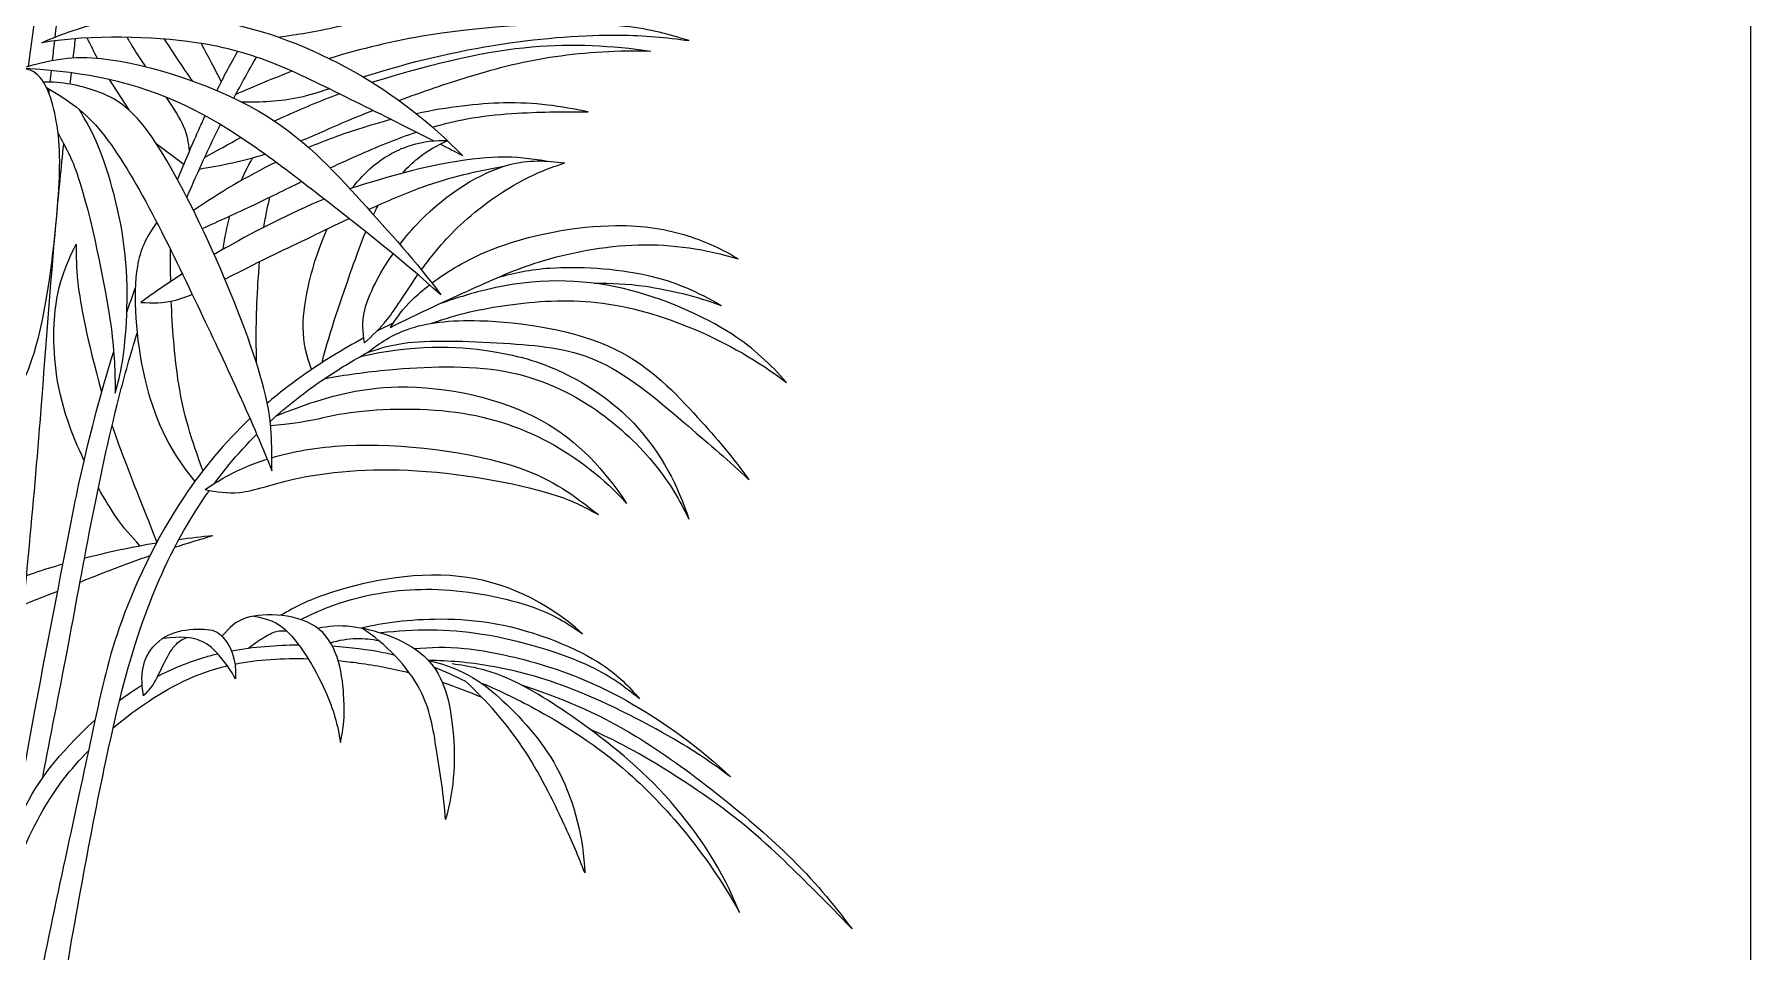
# Model space of a CAD drawing. Header units: millimetres. Extents: x 0.2 to 27.9, y 0.2 to 5.6.
# Drawn here: x 14.841 to 15.432, y 3.144 to 3.461 of the extents above; entities that cross this region are included whole.
import ezdxf

# ---------------------------------------------------------------- set-up
doc = ezdxf.new("R2010")
doc.units = ezdxf.units.MM
doc.layers.add('AG-PLANTS', color=7, linetype='Continuous', true_color=0x66ccff)
doc.layers.add('X-VPRT', color=6, linetype='Continuous', true_color=0xff00ff)

msp = doc.modelspace()

# ---------------------------------------------------------------- linework, layer by layer
at = {"layer": 'AG-PLANTS'}
for p, q in [((14.86647, 3.44508), (14.87327, 3.43459)), ((14.88266, 3.42307), (14.89224, 3.41587))]:
    msp.add_line(p, q, dxfattribs=at)
for points in [[(14.83865, 3.44969), (14.84045, 3.46308), (14.84229, 3.47707), (14.84402, 3.48991)], [(14.84786, 3.45975), (14.84857, 3.46586), (14.84928, 3.47167), (14.84998, 3.47725)], [(14.84695, 3.45171), (14.8472, 3.45399), (14.84746, 3.45623), (14.84771, 3.45844)], [(14.85411, 3.45259), (14.85436, 3.4548), (14.85462, 3.45699), (14.85488, 3.45917)], [(14.85881, 3.45943), (14.85997, 3.45715), (14.86114, 3.45484), (14.86237, 3.45243)], [(14.88549, 3.45902), (14.88857, 3.45414), (14.89175, 3.44941), (14.89505, 3.44467)], [(14.89823, 3.4575), (14.9006, 3.45303), (14.90274, 3.44892), (14.90514, 3.44429)], [(14.90366, 3.44129), (14.90599, 3.44608), (14.90832, 3.45052), (14.91078, 3.45484)], [(14.90946, 3.43867), (14.91198, 3.44348), (14.91459, 3.44821), (14.91727, 3.45284)], [(14.84614, 3.4442), (14.84629, 3.44554), (14.84643, 3.44687), (14.84657, 3.44818)], [(14.85306, 3.44348), (14.85321, 3.44479), (14.85336, 3.44609), (14.8535, 3.44739)], [(14.92958, 3.44793), (14.92304, 3.4455), (14.91659, 3.44283), (14.91012, 3.43992)], [(14.84574, 3.44033), (14.84579, 3.44081), (14.84584, 3.44128), (14.84589, 3.44176)], [(14.89938, 3.41817), (14.90355, 3.4206), (14.90767, 3.42288), (14.91189, 3.42508)], [(14.98839, 3.41875), (14.98582, 3.4201), (14.98319, 3.42146), (14.98055, 3.42282)], [(14.924, 3.41657), (14.9141, 3.41173), (14.90453, 3.40613), (14.89558, 3.39988)], [(14.89758, 3.41424), (14.9052, 3.41546), (14.91284, 3.41706), (14.92018, 3.41935)], [(14.91594, 3.41811), (14.91453, 3.4158), (14.91321, 3.41314), (14.912, 3.41024)], [(14.95757, 3.39849), (14.95815, 3.39963), (14.95875, 3.40076), (14.95938, 3.40185)], [(14.87257, 3.3649), (14.87352, 3.36763), (14.8745, 3.37038), (14.87549, 3.37313)], [(14.89174, 3.37807), (14.88686, 3.37494), (14.88221, 3.37175), (14.87739, 3.36826)], [(14.9644, 3.36105), (14.96249, 3.36016), (14.9606, 3.35924), (14.95871, 3.35828)], [(14.85799, 3.28009), (14.86605, 3.28217), (14.87443, 3.28397), (14.88285, 3.28537)], [(14.88911, 3.28382), (14.89347, 3.28522), (14.89783, 3.28656), (14.90226, 3.28787)], [(14.89056, 3.28654), (14.89448, 3.28708), (14.89839, 3.28752), (14.90226, 3.28787)], [(14.87829, 3.23261), (14.87674, 3.24186), (14.88131, 3.25083), (14.88983, 3.2555), (14.90136, 3.25587), (14.90583, 3.25386), (14.91044, 3.24562), (14.91002, 3.23841)], [(14.91002, 3.23841), (14.90885, 3.2408), (14.90302, 3.24904), (14.89699, 3.25235), (14.89206, 3.25309), (14.88486, 3.25237)], [(14.90861, 3.24809), (14.91619, 3.24951), (14.92412, 3.25013), (14.93182, 3.25016)], [(14.90983, 3.24355), (14.91765, 3.24513), (14.92631, 3.24564), (14.93507, 3.24538)], [(14.97833, 3.24255), (14.982, 3.24111), (14.98552, 3.23948), (14.98927, 3.23768)], [(14.9813, 3.23724), (14.98569, 3.23578), (14.9902, 3.2341), (14.99491, 3.23215)], [(14.87012, 3.23112), (14.87257, 3.2329), (14.87514, 3.23463), (14.87785, 3.23627)]]:
    msp.add_open_spline(points, degree=3, dxfattribs=at)
for points, knots in [([(14.84328, 3.45778), (14.85051, 3.46104), (14.86613, 3.46659), (14.90546, 3.46813), (14.95235, 3.44981), (14.97738, 3.43013), (14.98839, 3.41875)], [0, 0, 0, 0, 0.235508, 0.533088, 0.8744, 1.207163, 1.207163, 1.207163, 1.207163]), ([(14.9248, 3.45973), (14.93163, 3.46074), (14.94315, 3.46225), (14.96571, 3.46888), (14.97777, 3.47246)], [0, 0, 0, 0, 0.2197123, 0.4588627, 0.4588627, 0.4588627, 0.4588627]), ([(15.06645, 3.4585), (15.05915, 3.46062), (15.04394, 3.4656), (14.98689, 3.4638), (14.95326, 3.45571), (14.9424, 3.45231)], [0, 0, 0, 0, 0.2304896, 0.6274776, 0.8273407, 0.8273407, 0.8273407, 0.8273407]), ([(14.97832, 3.42395), (14.96854, 3.42894), (14.94753, 3.43927), (14.92335, 3.4514), (14.89629, 3.45947), (14.86074, 3.46068), (14.84328, 3.45778)], [0.081946, 0.081946, 0.081946, 0.081946, 0.317643, 0.578476, 0.833151, 1.184956, 1.184956, 1.184956, 1.184956]), ([(14.87912, 3.4495), (14.87757, 3.45181), (14.87528, 3.45528), (14.8733, 3.45857), (14.87267, 3.45966)], [0.35458958, 0.35458958, 0.35458958, 0.35458958, 0.41798924, 0.44996112, 0.44996112, 0.44996112, 0.44996112]), ([(14.95405, 3.446), (14.97036, 3.45123), (15.00128, 3.45848), (15.04173, 3.4613), (15.05842, 3.45961), (15.06645, 3.4585)], [0.4356063, 0.4356063, 0.4356063, 0.4356063, 0.771879, 1.0904811, 1.3369852, 1.3369852, 1.3369852, 1.3369852]), ([(14.95704, 3.44417), (14.98068, 3.45143), (15.01205, 3.45836), (15.0397, 3.45683), (15.05325, 3.4549)], [0.5155103, 0.5155103, 0.5155103, 0.5155103, 0.8814218, 1.2211722, 1.2211722, 1.2211722, 1.2211722]), ([(14.82887, 3.32719), (14.83353, 3.3346), (14.84302, 3.34946), (14.84935, 3.40142), (14.85001, 3.42869), (14.84281, 3.4509), (14.83302, 3.44855), (14.82953, 3.44752)], [0, 0, 0, 0, 0.24742, 0.592002, 0.855427, 1.063795, 1.22344, 1.22344, 1.22344, 1.22344]), ([(14.83579, 3.4489), (14.84387, 3.45114), (14.86077, 3.4563), (14.92187, 3.4379), (14.95297, 3.40352), (14.97248, 3.38213), (14.98084, 3.3708)], [0, 0, 0, 0, 0.242052, 0.616012, 0.948491, 1.262218, 1.262218, 1.262218, 1.262218]), ([(14.96638, 3.43789), (14.97445, 3.44088), (14.99478, 3.44782), (15.01957, 3.45388), (15.04224, 3.45526), (15.05325, 3.4549)], [0.6382606, 0.6382606, 0.6382606, 0.6382606, 0.8236253, 1.0915784, 1.3691094, 1.3691094, 1.3691094, 1.3691094]), ([(14.98084, 3.3708), (14.96752, 3.38288), (14.93941, 3.40482), (14.89154, 3.44196), (14.8541, 3.44817), (14.83579, 3.4489)], [0, 0, 0, 0, 0.354517, 0.726259, 1.08412, 1.08412, 1.08412, 1.08412]), ([(14.92258, 3.31016), (14.92235, 3.31966), (14.92443, 3.33731), (14.88487, 3.42846), (14.86435, 3.44157), (14.85003, 3.44434), (14.84383, 3.44422)], [0, 0, 0, 0, 0.257628, 0.728182, 0.968638, 1.166071, 1.166071, 1.166071, 1.166071]), ([(14.84484, 3.44239), (14.85115, 3.43862), (14.86752, 3.42874), (14.89822, 3.36465), (14.91481, 3.32955), (14.92258, 3.31016)], [0.032664, 0.032664, 0.032664, 0.032664, 0.247832, 0.650801, 1.032947, 1.032947, 1.032947, 1.032947]), ([(14.8942, 3.42048), (14.89372, 3.42336), (14.89366, 3.42732), (14.8888, 3.43516), (14.88628, 3.43895)], [0, 0, 0, 0, 0.1430177, 0.2555293, 0.2555293, 0.2555293, 0.2555293]), ([(14.912, 3.43742), (14.9187, 3.4373), (14.92857, 3.43765), (14.93873, 3.44075), (14.94225, 3.44193)], [0, 0, 0, 0, 0.2164946, 0.3232925, 0.3232925, 0.3232925, 0.3232925]), ([(14.92341, 3.43078), (14.92454, 3.4313), (14.93149, 3.43449), (14.93909, 3.43766), (14.94579, 3.44018)], [0.2370255, 0.2370255, 0.2370255, 0.2370255, 0.2682962, 0.4283392, 0.4283392, 0.4283392, 0.4283392]), ([(14.86859, 3.33695), (14.86957, 3.34052), (14.87171, 3.34815), (14.87457, 3.38511), (14.86385, 3.42177), (14.8586, 3.43065), (14.85609, 3.43482)], [0, 0, 0, 0, 0.1607421, 0.4533989, 0.7527214, 0.9373013, 0.9373013, 0.9373013, 0.9373013]), ([(14.89003, 3.41059), (14.89249, 3.41652), (14.89574, 3.42412), (14.89878, 3.43088), (14.89956, 3.43259)], [2.2899962, 2.2899962, 2.2899962, 2.2899962, 2.3897987, 2.4248252, 2.4248252, 2.4248252, 2.4248252]), ([(14.93255, 3.42393), (14.93803, 3.42623), (14.94572, 3.42976), (14.95487, 3.43346), (14.95737, 3.43445)], [0.3429593, 0.3429593, 0.3429593, 0.3429593, 0.5082337, 0.5680591, 0.5680591, 0.5680591, 0.5680591]), ([(15.03165, 3.4339), (15.02207, 3.43592), (15.00612, 3.43835), (14.98321, 3.43559), (14.9724, 3.43331)], [0, 0, 0, 0, 0.2616864, 0.4760786, 0.4760786, 0.4760786, 0.4760786]), ([(14.97795, 3.42868), (14.9819, 3.42983), (14.99619, 3.43327), (15.01806, 3.43399), (15.02723, 3.43402), (15.03165, 3.4339)], [0.7236741, 0.7236741, 0.7236741, 0.7236741, 0.8223596, 1.0807958, 1.2565808, 1.2565808, 1.2565808, 1.2565808]), ([(14.84887, 3.42657), (14.85145, 3.42161), (14.85715, 3.41259), (14.86843, 3.35837), (14.86844, 3.34455), (14.86859, 3.33695)], [0, 0, 0, 0, 0.1976656, 0.5485823, 0.77903, 0.77903, 0.77903, 0.77903]), ([(14.89328, 3.40444), (14.89423, 3.40667), (14.89791, 3.41511), (14.90181, 3.42348), (14.90482, 3.42955)], [2.098331, 2.098331, 2.098331, 2.098331, 2.1383972, 2.2509068, 2.2509068, 2.2509068, 2.2509068]), ([(14.96375, 3.43128), (14.96, 3.43032), (14.95043, 3.42757), (14.9409, 3.42404), (14.93521, 3.42165)], [0.5326942, 0.5326942, 0.5326942, 0.5326942, 0.6056979, 0.7176127, 0.7176127, 0.7176127, 0.7176127]), ([(14.94265, 3.4146), (14.94623, 3.41628), (14.95647, 3.42098), (14.96619, 3.42488), (14.97241, 3.42695)], [0.4389546, 0.4389546, 0.4389546, 0.4389546, 0.5234291, 0.6777643, 0.6777643, 0.6777643, 0.6777643]), ([(14.83021, 3.17823), (14.83065, 3.18747), (14.83224, 3.2148), (14.83855, 3.27905), (14.84292, 3.32753), (14.84667, 3.38116), (14.84997, 3.4147), (14.85082, 3.4229)], [0.115453, 0.115453, 0.115453, 0.115453, 0.324021, 0.728955, 1.071208, 1.476948, 1.609408, 1.609408, 1.609408, 1.609408]), ([(14.95026, 3.40771), (14.95252, 3.41057), (14.95925, 3.41756), (14.9702, 3.42317), (14.97905, 3.42423), (14.98328, 3.4241)], [0.6181757, 0.6181757, 0.6181757, 0.6181757, 0.7208113, 0.9097432, 1.0817601, 1.0817601, 1.0817601, 1.0817601]), ([(14.96786, 3.41322), (14.96951, 3.41498), (14.97475, 3.41986), (14.97958, 3.42245), (14.98328, 3.4241)], [0.6575562, 0.6575562, 0.6575562, 0.6575562, 0.7371808, 0.9054988, 0.9054988, 0.9054988, 0.9054988]), ([(15.01705, 3.41696), (15.0116, 3.4178), (14.99983, 3.41956), (14.97432, 3.41556), (14.94946, 3.40741)], [0, 0, 0, 0, 0.2189125, 0.5715423, 0.5715423, 0.5715423, 0.5715423]), ([(14.95593, 3.4003), (14.96221, 3.40316), (14.97979, 3.4107), (14.99299, 3.41342), (15.00253, 3.41517)], [0.8227993, 0.8227993, 0.8227993, 0.8227993, 0.9702551, 1.230558, 1.230558, 1.230558, 1.230558]), ([(14.9667, 3.38824), (14.96878, 3.39096), (14.98003, 3.40421), (15.00302, 3.41814), (15.01711, 3.41717), (15.0235, 3.41632)], [0.3784213, 0.3784213, 0.3784213, 0.3784213, 0.4515885, 0.7429698, 0.9552906, 0.9552906, 0.9552906, 0.9552906]), ([(14.9741, 3.37948), (14.97783, 3.38461), (14.98794, 3.39684), (15.00803, 3.41075), (15.01835, 3.41469), (15.0235, 3.41632)], [0.4043918, 0.4043918, 0.4043918, 0.4043918, 0.5967768, 0.8431545, 1.037483, 1.037483, 1.037483, 1.037483]), ([(14.89856, 3.39373), (14.90461, 3.39647), (14.91314, 3.40021), (14.92692, 3.40703), (14.93282, 3.40989)], [0, 0, 0, 0, 0.2156125, 0.3605365, 0.3605365, 0.3605365, 0.3605365]), ([(14.94057, 3.40388), (14.92855, 3.39883), (14.91513, 3.39192), (14.9042, 3.38565), (14.90267, 3.38476)], [0.6308613, 0.6308613, 0.6308613, 0.6308613, 0.8735678, 0.9142332, 0.9142332, 0.9142332, 0.9142332]), ([(14.91981, 3.39415), (14.92012, 3.39613), (14.92076, 3.39972), (14.92153, 3.40306), (14.92191, 3.40457)], [0.51580879, 0.51580879, 0.51580879, 0.51580879, 0.55858921, 0.59570713, 0.59570713, 0.59570713, 0.59570713]), ([(14.90794, 3.39796), (14.90699, 3.39433), (14.9062, 3.39044), (14.90563, 3.38658), (14.90561, 3.38645)], [0.4082498, 0.4082498, 0.4082498, 0.4082498, 0.48732393, 0.48991462, 0.48991462, 0.48991462, 0.48991462]), ([(14.90636, 3.37626), (14.9208, 3.38362), (14.9303, 3.38807), (14.94453, 3.39497), (14.94917, 3.39716)], [0.3457155, 0.3457155, 0.3457155, 0.3457155, 0.6364794, 0.7693812, 0.7693812, 0.7693812, 0.7693812]), ([(14.88288, 3.39588), (14.87911, 3.39038), (14.87403, 3.38015), (14.87635, 3.34205), (14.88658, 3.31788), (14.89599, 3.30649)], [0.1213223, 0.1213223, 0.1213223, 0.1213223, 0.3448945, 0.715224, 1.0499133, 1.0499133, 1.0499133, 1.0499133]), ([(14.93624, 3.3451), (14.93468, 3.34984), (14.93133, 3.35991), (14.93645, 3.38202), (14.94165, 3.39357)], [0, 0, 0, 0, 0.1896682, 0.4749899, 0.4749899, 0.4749899, 0.4749899]), ([(14.93987, 3.3475), (14.9427, 3.35847), (14.94839, 3.37489), (14.95325, 3.38863), (14.95491, 3.39263)], [0, 0, 0, 0, 0.2813619, 0.407378, 0.407378, 0.407378, 0.407378]), ([(14.97772, 3.37492), (14.98303, 3.37892), (15.00177, 3.39017), (15.04051, 3.39674), (15.06564, 3.39226), (15.07786, 3.38659), (15.08328, 3.38328)], [0.2614863, 0.2614863, 0.2614863, 0.2614863, 0.4438821, 0.7652642, 1.0073149, 1.2180641, 1.2180641, 1.2180641, 1.2180641]), ([(14.85779, 3.31387), (14.85567, 3.31832), (14.84867, 3.33502), (14.84609, 3.35908), (14.84933, 3.37703), (14.85514, 3.38836)], [0.3603701, 0.3603701, 0.3603701, 0.3603701, 0.4924642, 0.8330824, 1.1050244, 1.1050244, 1.1050244, 1.1050244]), ([(14.85514, 3.38836), (14.85511, 3.38399), (14.85504, 3.37492), (14.85886, 3.35574), (14.86378, 3.33738)], [0, 0, 0, 0, 0.2004588, 0.5076409, 0.5076409, 0.5076409, 0.5076409]), ([(14.88771, 3.37544), (14.88764, 3.37882), (14.88762, 3.38263), (14.88766, 3.38586), (14.88767, 3.38641)], [0.5149131, 0.5149131, 0.5149131, 0.5149131, 0.59245845, 0.60915542, 0.60915542, 0.60915542, 0.60915542]), ([(14.95446, 3.35432), (14.95406, 3.3581), (14.95281, 3.36472), (14.95945, 3.378), (14.96434, 3.38501)], [0, 0, 0, 0, 0.1630504, 0.3495856, 0.3495856, 0.3495856, 0.3495856]), ([(14.96347, 3.35963), (14.97272, 3.36435), (14.99192, 3.37301), (15.01438, 3.38327), (15.04937, 3.39024), (15.07219, 3.38656), (15.08328, 3.38328)], [0, 0, 0, 0, 0.269451, 0.510787, 0.79463, 1.079019, 1.079019, 1.079019, 1.079019]), ([(14.91736, 3.34704), (14.91726, 3.3495), (14.91704, 3.35923), (14.91745, 3.37267), (14.91835, 3.38233)], [0.1616139, 0.1616139, 0.1616139, 0.1616139, 0.2345783, 0.4331775, 0.4331775, 0.4331775, 0.4331775]), ([(15.00046, 3.37685), (15.00635, 3.37845), (15.0183, 3.38122), (15.05295, 3.37946), (15.06944, 3.37182), (15.07743, 3.36721)], [0, 0, 0, 0, 0.2064722, 0.4855543, 0.7395125, 0.7395125, 0.7395125, 0.7395125]), ([(14.95446, 3.35432), (14.95727, 3.35679), (14.96298, 3.36217), (14.96795, 3.37058), (14.9729, 3.37781)], [0, 0, 0, 0, 0.1745746, 0.3834432, 0.3834432, 0.3834432, 0.3834432]), ([(14.96347, 3.35963), (14.96566, 3.36303), (14.96864, 3.36732), (14.97468, 3.37258), (14.97692, 3.37431)], [0.0079873, 0.0079873, 0.0079873, 0.0079873, 0.1733762, 0.2521823, 0.2521823, 0.2521823, 0.2521823]), ([(15.09996, 3.34067), (15.0944, 3.3469), (15.08204, 3.35892), (15.04285, 3.37628), (15.00884, 3.37678), (14.98541, 3.36956), (14.97966, 3.36744)], [0, 0, 0, 0, 0.2415483, 0.5492225, 0.8807038, 0.9871197, 0.9871197, 0.9871197, 0.9871197]), ([(15.03373, 3.37483), (15.03961, 3.37492), (15.05144, 3.3745), (15.06904, 3.37037), (15.07743, 3.36721)], [0, 0, 0, 0, 0.2028479, 0.4531951, 0.4531951, 0.4531951, 0.4531951]), ([(14.87739, 3.36826), (14.88141, 3.36808), (14.8862, 3.36774), (14.89312, 3.37018), (14.89513, 3.371)], [0, 0, 0, 0, 0.1678174, 0.2321123, 0.2321123, 0.2321123, 0.2321123]), ([(14.89881, 3.31025), (14.89503, 3.32045), (14.88997, 3.33588), (14.88825, 3.3598), (14.8879, 3.36868)], [0, 0, 0, 0, 0.2756955, 0.4652827, 0.4652827, 0.4652827, 0.4652827]), ([(14.97775, 3.36107), (14.98677, 3.3643), (15.00393, 3.36801), (15.03506, 3.37015), (15.06892, 3.36021), (15.09022, 3.34806), (15.09996, 3.34067)], [2.29203, 2.29203, 2.29203, 2.29203, 2.536989, 2.804394, 3.08973, 3.382049, 3.382049, 3.382049, 3.382049]), ([(14.95558, 3.35099), (14.9597, 3.35428), (14.96949, 3.36057), (14.99491, 3.36349), (15.04345, 3.3565), (15.06925, 3.32896), (15.08167, 3.31471), (15.08693, 3.3071)], [0, 0, 0, 0, 0.192049, 0.433804, 0.767885, 1.060628, 1.314957, 1.314957, 1.314957, 1.314957]), ([(14.84358, 3.20454), (14.84631, 3.21897), (14.85416, 3.25756), (14.864, 3.31536), (14.87392, 3.35051), (14.87611, 3.35764)], [0.9921552, 0.9921552, 0.9921552, 0.9921552, 1.2513688, 1.7071937, 1.8263332, 1.8263332, 1.8263332, 1.8263332]), ([(14.95428, 3.35597), (14.94686, 3.352), (14.93501, 3.34471), (14.9248, 3.33678), (14.92099, 3.33352)], [1.1440639, 1.1440639, 1.1440639, 1.1440639, 1.2847022, 1.3769726, 1.3769726, 1.3769726, 1.3769726]), ([(14.95558, 3.35099), (14.96015, 3.35244), (14.96957, 3.35574), (15.00589, 3.35432), (15.03681, 3.35107), (15.06629, 3.32529), (15.08023, 3.31356), (15.08693, 3.3071)], [0, 0, 0, 0, 0.183128, 0.469134, 0.74214, 1.036536, 1.291626, 1.291626, 1.291626, 1.291626]), ([(14.83354, 3.18597), (14.83603, 3.20037), (14.84171, 3.23279), (14.85196, 3.28495), (14.8587, 3.32064), (14.86803, 3.35136)], [0.928061, 0.928061, 0.928061, 0.928061, 1.201725, 1.583564, 1.977654, 1.977654, 1.977654, 1.977654]), ([(14.92199, 3.32722), (14.92785, 3.33259), (14.93869, 3.34106), (14.95055, 3.34825), (14.95558, 3.35099)], [1.8014436, 1.8014436, 1.8014436, 1.8014436, 1.9741483, 2.1011213, 2.1011213, 2.1011213, 2.1011213]), ([(14.95305, 3.34958), (14.97088, 3.35377), (14.99877, 3.35291), (15.02498, 3.34454), (15.05078, 3.32666), (15.06271, 3.305), (15.06629, 3.29348)], [0.180718, 0.180718, 0.180718, 0.180718, 0.49678, 0.765477, 1.044571, 1.351, 1.351, 1.351, 1.351]), ([(14.9407, 3.34194), (14.94788, 3.34333), (14.9648, 3.34561), (15.00389, 3.34751), (15.03486, 3.3328), (15.05567, 3.31275), (15.06322, 3.3), (15.06629, 3.29348)], [0.038838, 0.038838, 0.038838, 0.038838, 0.249377, 0.55478, 0.836502, 1.09222, 1.316735, 1.316735, 1.316735, 1.316735]), ([(14.92413, 3.32915), (14.94051, 3.33575), (14.96721, 3.34264), (15.01817, 3.33174), (15.03732, 3.31031), (15.04487, 3.29894)], [0.084751, 0.084751, 0.084751, 0.084751, 0.400546, 0.782557, 1.125989, 1.125989, 1.125989, 1.125989]), ([(14.92215, 3.32577), (14.93559, 3.32701), (14.94599, 3.33098), (14.98498, 3.33289), (15.01848, 3.32216), (15.03717, 3.3074), (15.04487, 3.29894)], [0.051112, 0.051112, 0.051112, 0.051112, 0.258997, 0.590653, 0.913075, 1.22852, 1.22852, 1.22852, 1.22852]), ([(14.91502, 3.32817), (14.90625, 3.31988), (14.88756, 3.29741), (14.8681, 3.25561), (14.86023, 3.21703), (14.84785, 3.16121), (14.84138, 3.12851)], [1.426753, 1.426753, 1.426753, 1.426753, 1.653697, 1.996419, 2.299185, 2.760702, 2.760702, 2.760702, 2.760702]), ([(14.86748, 3.32574), (14.869, 3.32128), (14.87409, 3.30738), (14.88043, 3.2922), (14.88292, 3.28539)], [0.609122, 0.609122, 0.609122, 0.609122, 0.7442424, 1.0293355, 1.0293355, 1.0293355, 1.0293355]), ([(14.90274, 3.30578), (14.90436, 3.30799), (14.909, 3.31395), (14.91401, 3.31945), (14.91735, 3.32279)], [1.5950498, 1.5950498, 1.5950498, 1.5950498, 1.6526535, 1.7549954, 1.7549954, 1.7549954, 1.7549954]), ([(14.92252, 3.31469), (14.92953, 3.31678), (14.95386, 3.32139), (15.00953, 3.3147), (15.0268, 3.30159), (15.03512, 3.29506)], [0.2823109, 0.2823109, 0.2823109, 0.2823109, 0.4819946, 0.8565926, 1.1285387, 1.1285387, 1.1285387, 1.1285387]), ([(14.89955, 3.3037), (14.90427, 3.30689), (14.91022, 3.31038), (14.91865, 3.31347), (14.92095, 3.3142)], [0, 0, 0, 0, 0.1994625, 0.2670804, 0.2670804, 0.2670804, 0.2670804]), ([(14.89955, 3.3037), (14.90343, 3.30292), (14.91205, 3.30152), (14.93124, 3.30889), (14.97199, 3.31268), (15.02102, 3.3031), (15.03052, 3.29752), (15.03512, 3.29506)], [0, 0, 0, 0, 0.166284, 0.377633, 0.692948, 1.03113, 1.222164, 1.222164, 1.222164, 1.222164]), ([(14.84853, 3.11914), (14.85368, 3.14938), (14.86482, 3.21281), (14.87873, 3.26568), (14.8939, 3.29334), (14.90103, 3.30341)], [0.501853, 0.501853, 0.501853, 0.501853, 0.933191, 1.315607, 1.574587, 1.574587, 1.574587, 1.574587]), ([(14.87709, 3.28435), (14.8741, 3.28759), (14.87041, 3.29153), (14.86484, 3.30054), (14.86275, 3.30428)], [0, 0, 0, 0, 0.1756218, 0.27842, 0.27842, 0.27842, 0.27842]), ([(14.838, 3.27413), (14.8389, 3.27444), (14.84297, 3.27581), (14.8472, 3.27711), (14.85056, 3.27807)], [0.31675398, 0.31675398, 0.31675398, 0.31675398, 0.33558038, 0.40096313, 0.40096313, 0.40096313, 0.40096313]), ([(14.85644, 3.27182), (14.86187, 3.274), (14.87013, 3.27727), (14.87813, 3.28012), (14.88056, 3.28096)], [0.6080051, 0.6080051, 0.6080051, 0.6080051, 0.7606988, 0.8276204, 0.8276204, 0.8276204, 0.8276204]), ([(15.02961, 3.25402), (15.01699, 3.26537), (14.98713, 3.27932), (14.9418, 3.26905), (14.93074, 3.26327), (14.92559, 3.26035)], [0, 0, 0, 0, 0.3491043, 0.7209058, 0.9498664, 0.9498664, 0.9498664, 0.9498664]), ([(14.83704, 3.26408), (14.83964, 3.26511), (14.84334, 3.26655), (14.8475, 3.26822), (14.84875, 3.26872)], [0.4029393, 0.4029393, 0.4029393, 0.4029393, 0.495363, 0.5331999, 0.5331999, 0.5331999, 0.5331999]), ([(14.93254, 3.25889), (14.93896, 3.26217), (14.95291, 3.26763), (14.98146, 3.27101), (15.01478, 3.26387), (15.02483, 3.25735), (15.02961, 3.25402)], [0, 0, 0, 0, 0.2245149, 0.4848055, 0.7633398, 0.9649979, 0.9649979, 0.9649979, 0.9649979]), ([(14.9462, 3.2165), (14.94732, 3.2214), (14.94812, 3.231), (14.94421, 3.26069), (14.91259, 3.26162), (14.90808, 3.25615), (14.90536, 3.25314)], [0, 0, 0, 0, 0.1873488, 0.4308965, 0.6745866, 0.8245709, 0.8245709, 0.8245709, 0.8245709]), ([(14.91639, 3.26008), (14.9199, 3.25927), (14.92795, 3.25805), (14.94239, 3.23385), (14.94519, 3.22259), (14.9462, 3.2165)], [0, 0, 0, 0, 0.1587069, 0.4058241, 0.6135257, 0.6135257, 0.6135257, 0.6135257]), ([(14.91444, 3.24902), (14.91604, 3.25033), (14.91941, 3.25253), (14.92401, 3.25516), (14.92656, 3.25505), (14.92774, 3.25489)], [0, 0, 0, 0, 0.1203334, 0.2297309, 0.3209184, 0.3209184, 0.3209184, 0.3209184]), ([(14.93829, 3.25597), (14.94221, 3.25665), (14.95016, 3.25781), (14.97905, 3.24912), (14.98625, 3.22251), (14.98567, 3.2004), (14.98237, 3.18995)], [0, 0, 0, 0, 0.1669107, 0.4164768, 0.6605897, 0.9373231, 0.9373231, 0.9373231, 0.9373231]), ([(14.95346, 3.25599), (14.95756, 3.25697), (14.96633, 3.25883), (15.00055, 3.26043), (15.03739, 3.24495), (15.04551, 3.23586), (15.0493, 3.23152)], [0, 0, 0, 0, 0.1716138, 0.4526188, 0.7558056, 0.9565906, 0.9565906, 0.9565906, 0.9565906]), ([(14.98237, 3.18995), (14.98196, 3.19797), (14.97925, 3.21398), (14.97601, 3.23574), (14.9617, 3.25076), (14.95346, 3.25599)], [0, 0, 0, 0, 0.2369142, 0.4615634, 0.72277, 0.72277, 0.72277, 0.72277]), ([(15.0493, 3.23152), (15.0441, 3.23573), (15.03323, 3.24412), (14.99437, 3.25588), (14.97172, 3.25557), (14.96014, 3.25428)], [0, 0, 0, 0, 0.216348, 0.5181104, 0.8035668, 0.8035668, 0.8035668, 0.8035668]), ([(14.87829, 3.23261), (14.87966, 3.23398), (14.88244, 3.23683), (14.88572, 3.24519), (14.88977, 3.25119), (14.89217, 3.25224), (14.89328, 3.25268)], [0, 0, 0, 0, 0.1162006, 0.2616394, 0.3899473, 0.4811642, 0.4811642, 0.4811642, 0.4811642]), ([(14.94277, 3.2509), (14.94566, 3.25178), (14.95171, 3.25273), (14.95692, 3.25215), (14.95945, 3.25162)], [0, 0, 0, 0, 0.1452723, 0.2798529, 0.2798529, 0.2798529, 0.2798529]), ([(14.9434, 3.24979), (14.94975, 3.24935), (14.95721, 3.24837), (14.96345, 3.24705), (14.96466, 3.24677)], [1.4986274, 1.4986274, 1.4986274, 1.4986274, 1.6163954, 1.6460784, 1.6460784, 1.6460784, 1.6460784]), ([(14.97168, 3.24889), (14.97742, 3.24935), (14.98922, 3.24981), (15.01849, 3.24353), (15.04735, 3.23099), (15.07041, 3.21441), (15.08061, 3.20469)], [0, 0, 0, 0, 0.200714, 0.459952, 0.733965, 1.047857, 1.047857, 1.047857, 1.047857]), ([(14.86784, 3.22152), (14.87124, 3.2244), (14.88374, 3.23393), (14.89646, 3.2404), (14.90718, 3.24296)], [1.3528636, 1.3528636, 1.3528636, 1.3528636, 1.4564611, 1.7203906, 1.7203906, 1.7203906, 1.7203906]), ([(14.88325, 3.23932), (14.88827, 3.24195), (14.89503, 3.24479), (14.90238, 3.24674), (14.90388, 3.24709)], [1.1292117, 1.1292117, 1.1292117, 1.1292117, 1.237963, 1.2652717, 1.2652717, 1.2652717, 1.2652717]), ([(14.94542, 3.24472), (14.94779, 3.2445), (14.95614, 3.24352), (14.96413, 3.24201), (14.96991, 3.24055)], [2.0039577, 2.0039577, 2.0039577, 2.0039577, 2.0550089, 2.1850492, 2.1850492, 2.1850492, 2.1850492]), ([(15.08061, 3.20469), (15.07497, 3.20889), (15.06356, 3.21703), (15.02662, 3.23622), (14.9985, 3.24342), (14.98361, 3.2447), (14.9765, 3.24481)], [0, 0, 0, 0, 0.221752, 0.531261, 0.79425, 1.017279, 1.017279, 1.017279, 1.017279]), ([(14.9765, 3.24481), (14.98919, 3.24189), (15.00378, 3.23055), (15.0242, 3.20731), (15.02992, 3.1834), (15.03046, 3.17153)], [0, 0, 0, 0, 0.265171, 0.5834342, 0.9213782, 0.9213782, 0.9213782, 0.9213782]), ([(15.08373, 3.15791), (15.0782, 3.17215), (15.06022, 3.1994), (15.0291, 3.22414), (15.00321, 3.24043), (14.99068, 3.24279), (14.98471, 3.24358)], [0, 0, 0, 0, 0.332803, 0.68843, 0.982989, 1.213654, 1.213654, 1.213654, 1.213654]), ([(15.03046, 3.17153), (15.02825, 3.17724), (15.02339, 3.1886), (15.00987, 3.21609), (14.99662, 3.23079), (14.98927, 3.23768)], [0, 0, 0, 0, 0.2068118, 0.4710745, 0.7365102, 0.7365102, 0.7365102, 0.7365102]), ([(14.99521, 3.23687), (15.00181, 3.23406), (15.01542, 3.22739), (15.04838, 3.20726), (15.07395, 3.17588), (15.08373, 3.15791)], [0, 0, 0, 0, 0.2239865, 0.5203514, 0.8985276, 0.8985276, 0.8985276, 0.8985276]), ([(15.0083, 3.23649), (15.02207, 3.2318), (15.04846, 3.22175), (15.10184, 3.17869), (15.11566, 3.16123), (15.12255, 3.15223)], [0, 0, 0, 0, 0.3189276, 0.711502, 0.9929955, 0.9929955, 0.9929955, 0.9929955]), ([(14.8185, 3.14644), (14.82333, 3.16091), (14.83607, 3.19577), (14.848, 3.21142), (14.86162, 3.22433)], [0.3017153, 0.3017153, 0.3017153, 0.3017153, 0.6435041, 0.9492371, 0.9492371, 0.9492371, 0.9492371]), ([(15.12255, 3.15223), (15.11723, 3.15792), (15.1057, 3.16938), (15.08195, 3.19278), (15.04596, 3.21496), (15.03679, 3.21899), (15.03231, 3.22098)], [0, 0, 0, 0, 0.233374, 0.517681, 0.828453, 1.013587, 1.013587, 1.013587, 1.013587]), ([(14.82293, 3.14088), (14.82696, 3.15403), (14.83421, 3.17488), (14.84552, 3.1983), (14.85623, 3.2105), (14.85934, 3.21365)], [0.5846216, 0.5846216, 0.5846216, 0.5846216, 0.8721197, 1.1573978, 1.263133, 1.263133, 1.263133, 1.263133])]:
    msp.add_open_spline(points, degree=3, knots=knots, dxfattribs=at)
at = {"layer": 'X-VPRT'}
msp.add_lwpolyline([(14.14494, 4.00055), (14.14494, 2.71316), (15.43234, 2.71316), (15.43234, 4.00055)], close=True, dxfattribs=at)

doc.saveas('drawing.dxf')
